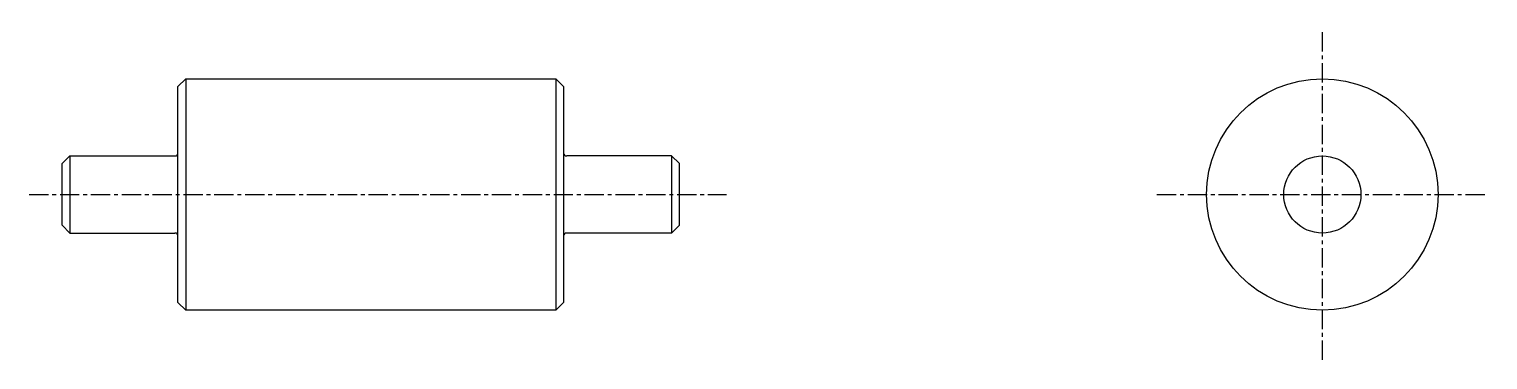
# Model space of a CAD drawing. Extents: x 74 to 169, y 72 to 176.
# Drawn here: x 74.2 to 168.8, y 154.2 to 175.7 of the extents above; entities outside this region: 2.
import ezdxf

# ---------------------------------------------------------------- set-up
doc = ezdxf.new("R2010")
doc.units = 0
doc.linetypes.add('CENTER', pattern=[2, 1.25, -0.25, 0.25, -0.25])
doc.layers.get('0').update_dxf_attribs({"linetype": 'CONTINUOUS'})
doc.layers.add('CENTER', color=1, linetype='CENTER')

msp = doc.modelspace()

# ---------------------------------------------------------------- linework, layer by layer
for p, q in [((83.864, 171.943), (84.364, 172.443)), ((84.364, 172.443), (108.364, 172.443)), ((84.364, 172.443), (84.364, 157.443)), ((108.364, 172.443), (108.364, 157.443)), ((108.364, 172.443), (108.864, 171.943)), ((83.864, 157.943), (83.864, 171.943)), ((108.864, 171.943), (108.864, 157.943)), ((84.364, 168.693), (84.364, 168.693)), ((76.864, 167.443), (76.364, 166.943)), ((115.864, 167.443), (116.364, 166.943)), ((76.364, 162.943), (76.364, 166.943)), ((116.364, 162.943), (116.364, 166.943)), ((84.364, 164.943), (84.364, 164.943)), ((76.864, 162.443), (76.364, 162.943)), ((115.864, 162.443), (116.364, 162.943)), ((84.364, 157.443), (83.864, 157.943)), ((108.864, 157.943), (108.364, 157.443)), ((108.364, 157.443), (84.364, 157.443))]:
    msp.add_line(p, q)
at = {"color": 7, "linetype": 'CONTINUOUS'}
for p, q in [((76.864, 167.443), (83.664, 167.443)), ((115.864, 167.443), (109.064, 167.443)), ((76.864, 162.443), (83.664, 162.443)), ((115.864, 162.443), (109.064, 162.443))]:
    msp.add_line(p, q, dxfattribs=at)
at = {"color": 7}
for p, q in [((76.864, 167.443), (76.864, 162.443)), ((115.864, 167.443), (115.864, 162.443))]:
    msp.add_line(p, q, dxfattribs=at)
msp.add_circle((158.042, 164.943), 7.5)
at = {"color": 7, "linetype": 'CONTINUOUS'}
msp.add_circle((158.042, 164.943), 2.5, dxfattribs=at)
for centre, start, end in [((83.664, 167.643), 270, 0), ((109.064, 167.643), 180, 270), ((83.664, 162.243), 0, 90), ((109.064, 162.243), 90, 180)]:
    msp.add_arc(centre, 0.2, start, end)
at = {"layer": 'CENTER', "color": 1, "linetype": 'CENTER'}
for p, q in [((158.042, 154.217), (158.042, 175.669)), ((74.219, 164.943), (119.412, 164.943)), ((147.316, 164.943), (168.769, 164.943))]:
    msp.add_line(p, q, dxfattribs=at)

# ---------------------------------------------------------------- texts
for s, p in [('SFRQ15-25-F7.5-P5-T7.5-Q5', (74.132, 87.616)), ('SFRQ15', (74.132, 72.616))]:
    msp.add_text(s, height=4).set_placement(p)

doc.saveas('drawing.dxf')
